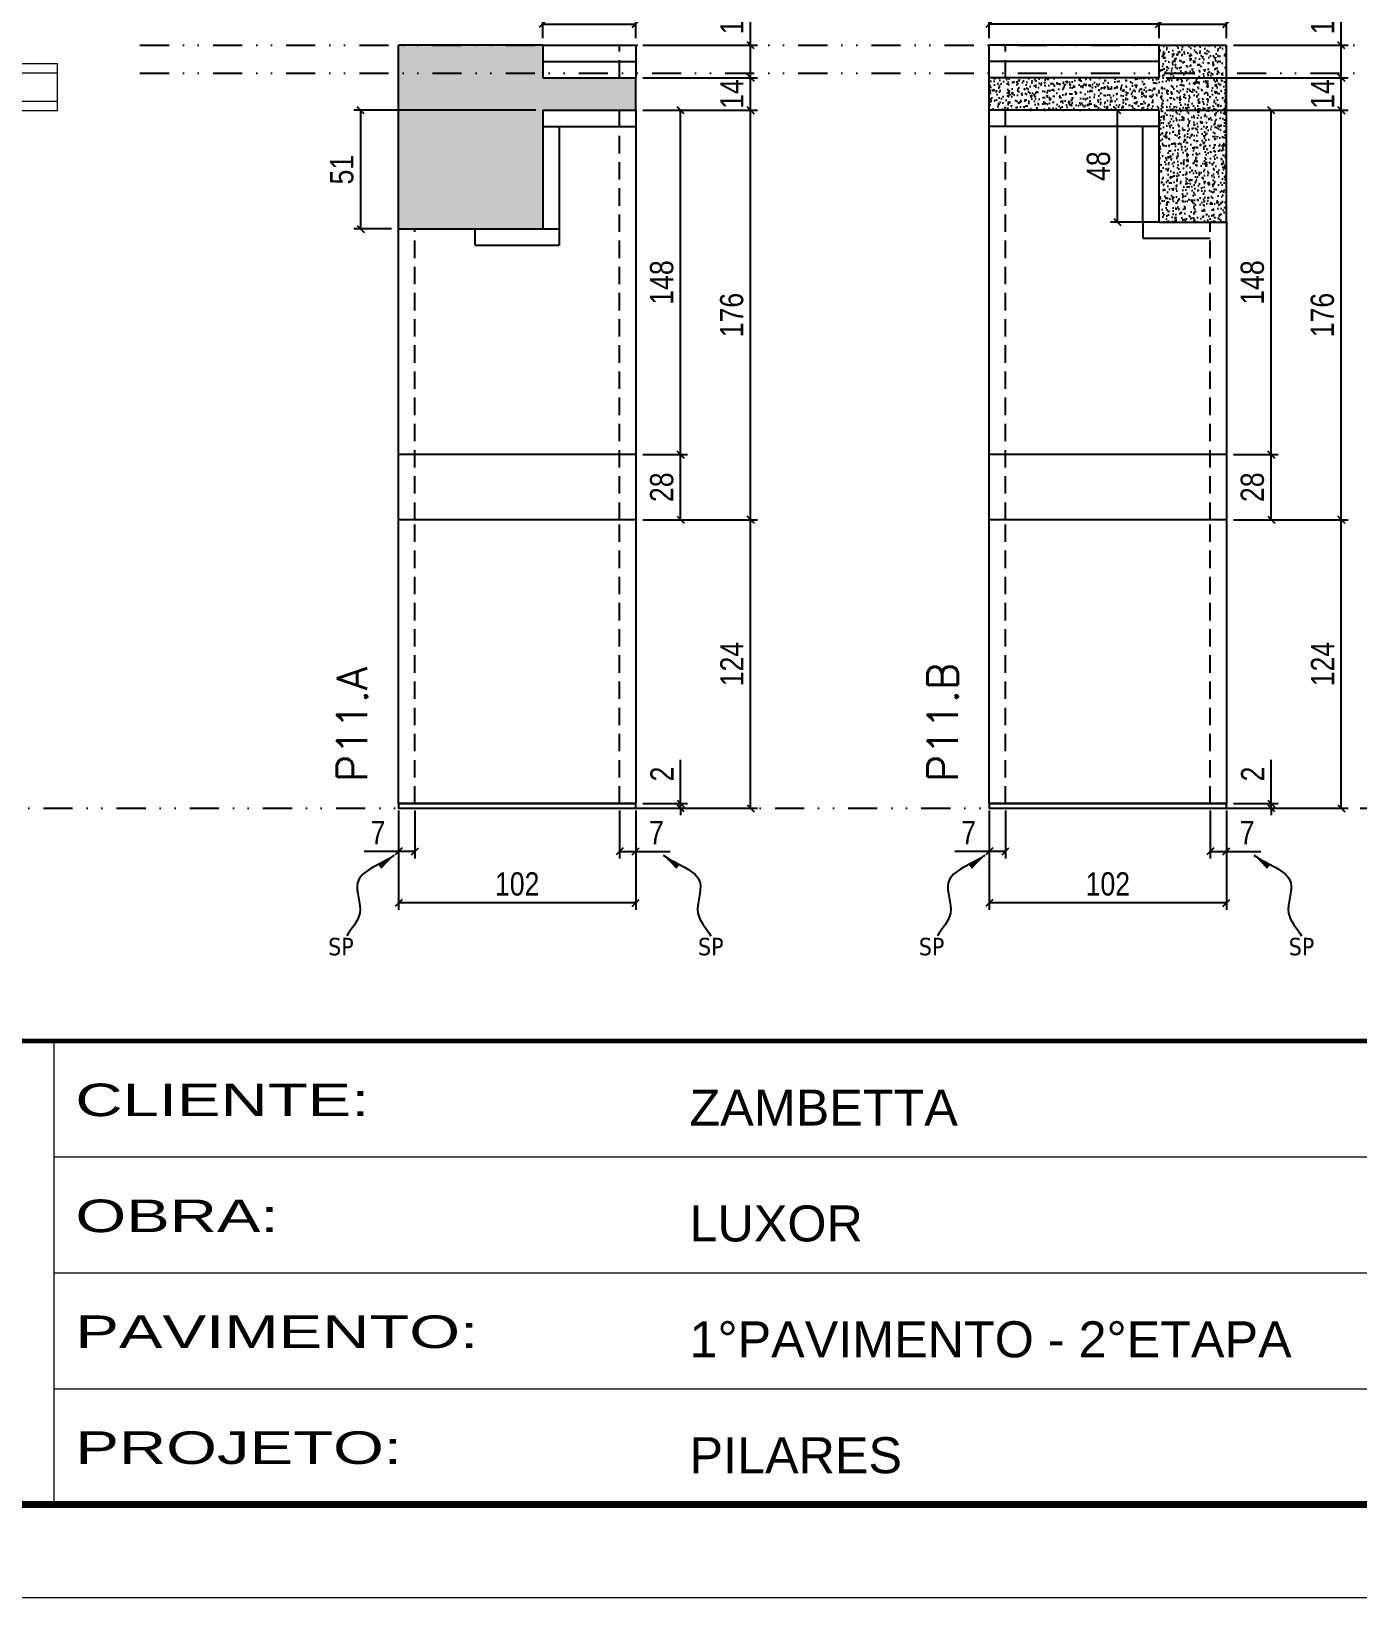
# Model space of a CAD drawing. Extents: x 14400 to 20667, y -21631 to 6985.
# Drawn here: x 19598 to 20168, y 4786 to 5459 of the extents above; entities that cross this region are included whole.
import ezdxf

# ---------------------------------------------------------------- set-up
doc = ezdxf.new("R2010")
doc.units = 0
for name, pattern in [('CONTINUO', [0]), ('DASHED', [0.75, 0.5, -0.25]), ('DIVIDE2', [0.625, 0.25, -0.125, 0, -0.125, 0, -0.125]), ('HIDDEN', [0.375, 0.25, -0.125])]:
    doc.linetypes.add(name, pattern=pattern)
for name, color, linetype in [('COTA', 241, 'Continuous'), ('Nível', 160, 'Continuous'), ('Painéis', 200, 'Continuous'), ('SARR_2.2x7', 40, 'Continuous'), ('texto', 7, 'Continuous')]:
    doc.layers.add(name, color=color, linetype=linetype)
for name, color, linetype, lineweight in [('Folhas', 255, 'Continuous', 9), ('Perfil Metálico', 224, 'Continuous', 18), ('SARRAFO DE PRESSAO', 251, 'DASHED', 9), ('Texto Seção', 7, 'Continuous', 15)]:
    doc.layers.add(name, color=color, linetype=linetype, lineweight=lineweight)
doc.styles.add('ARIAL', font='arial.ttf')
doc.styles.add('COTA TECNICA', font='techl___.ttf', dxfattribs={"height": 10})
doc.styles.add('COTA TECNICA-50', font='techl___.ttf', dxfattribs={"height": 10})
doc.styles.add('REGUA-120', font='ROMANS.shx', dxfattribs={"height": 15})
doc.styles.get("Standard").update_dxf_attribs({"font": 'arial.ttf'})
doc.styles.add('Tecnologia', font='')
doc.styles.get('Tecnologia').set_extended_font_data('Forgotten Futurist')
doc.dimstyles.new('COTA PAINEL-50', dxfattribs={"dimtxt": 10, "dimasz": 3, "dimexe": 3, "dimexo": 3, "dimgap": 3, "dimtad": 1, "dimdec": 1, "dimzin": 12, "dimdsep": 46, "dimtxsty": 'COTA TECNICA-50', "dimblk1": 'OBLIQUE', "dimblk2": 'OBLIQUE', "dimsah": 1, "dimcen": 0.9, "dimclrd": 4, "dimclre": 4, "dimclrt": 240, "dimadec": 1, "dimazin": 3, "dimtfac": 1, "dimtdec": 1, "dimtmove": 0, "dimatfit": 3, "dimfxl": 1, "dimtolj": 1, "dimtzin": 12, "dimarcsym": 0})
doc.dimstyles.new('PAINEL', dxfattribs={"dimtxt": 10, "dimasz": 3, "dimexe": 3, "dimexo": 3, "dimgap": 3, "dimtad": 1, "dimdec": 1, "dimzin": 12, "dimdsep": 46, "dimtxsty": 'COTA TECNICA', "dimblk1": 'OBLIQUE', "dimblk2": 'OBLIQUE', "dimsah": 1, "dimcen": 0.9, "dimclrd": 4, "dimclre": 4, "dimclrt": 240, "dimadec": 1, "dimazin": 3, "dimtfac": 1, "dimtdec": 1, "dimtmove": 0, "dimatfit": 3, "dimfxl": 1, "dimtolj": 1, "dimtzin": 12, "dimarcsym": 0})
doc.dimstyles.get("Standard").update_dxf_attribs({"dimtxt": 0.18, "dimasz": 0.18, "dimexe": 0.18, "dimexo": 0.0625, "dimgap": 0.09, "dimtad": 0, "dimtih": 1, "dimtoh": 1, "dimdec": 4, "dimzin": 0, "dimdsep": 46, "dimtxsty": 'Standard', "dimcen": 0.09, "dimadec": 0, "dimazin": 0, "dimtfac": 1, "dimtdec": 4, "dimtofl": 0, "dimtmove": 0, "dimatfit": 3, "dimfxl": 1, "dimtolj": 1, "dimtzin": 0, "dimarcsym": 0})

# ---------------------------------------------------------------- blocks, each defined once
blk = doc.blocks.new('9999999999')
at = {"color": 30, "linetype": 'CONTINUO'}
for p, q in [((98564.56, 34230.21), (98564.56, 34429.45)), ((98564.56, 34379.64), (99583.98, 34379.64)), ((98564.56, 34329.83), (99487.98, 34329.83)), ((98564.56, 34280.02), (99487.98, 34280.02))]:
    blk.add_line(p, q, dxfattribs=at)
at = {"color": 30, "linetype": 'CONTINUO', "const_width": 2}
blk.add_lwpolyline([(99583.98, 34230.21), (99583.98, 34414.45, 0.414214), (99568.98, 34429.45), (98228.98, 34429.45, 0.414214), (98213.98, 34414.45), (98213.98, 34245.21, 0.414214), (98228.98, 34230.21), (99583.98, 34230.21)], format="xyb", dxfattribs=at)
at = {"layer": 'Folhas'}
blk.add_lwpolyline([(98138.98, 34190.21), (99623.98, 34190.21), (99623.98, 35240.21), (98138.98, 35240.21)], close=True, dxfattribs=at)
at = {"layer": 'Folhas', "color": 30, "const_width": 3}
blk.add_lwpolyline([(98213.98, 34230.21), (99583.98, 34230.21), (99583.98, 35200.21), (98213.98, 35200.21)], close=True, dxfattribs=at)
at = {"color": 7, "linetype": 'Continuous', "ltscale": 5, "style": 'ARIAL'}
for s, height, p in [('ZAMBETTA', 15.483, (98837.68, 34393.13)), ('LUXOR', 15.483, (98837.68, 34343.32)), ('1°PAVIMENTO - 2°ETAPA', 15.4829, (98837.68, 34293.51)), ('PILARES', 15.483, (98837.68, 34243.7))]:
    blk.add_text(s, height=height, dxfattribs=at).set_placement(p)
at = {"layer": 'Folhas', "color": 7, "style": 'Tecnologia', "width": 1.5}
for s, p in [('CLIENTE:', (98573.65, 34397.17)), ('OBRA:', (98573.65, 34347.31)), ('PAVIMENTO:', (98573.65, 34297.5)), ('PROJETO:', (98573.65, 34247.69))]:
    blk.add_text(s, height=14, dxfattribs=at).set_placement(p)
blk = doc.blocks.new('_Oblique')
at = {"color": 0, "linetype": 'ByBlock', "lineweight": -2}
blk.add_line((-0.5, -0.5), (0.5, 0.5), dxfattribs=at)
blk = doc.blocks.new('*D675')
at = {"layer": 'COTA', "color": 4, "lineweight": -2, "transparency": 16777216}
for p, q in [((20009.52, 5124.44), (20009.52, 5081.76)), ((20111.52, 5124.44), (20111.52, 5081.76)), ((20111.52, 5084.76), (20009.52, 5084.76))]:
    blk.add_line(p, q, dxfattribs=at)
at = {"layer": 'Defpoints', "color": 0, "transparency": 16777216}
for p in [(20009.52, 5127.44), (20111.52, 5127.44), (20009.52, 5084.76)]:
    blk.add_point(p, dxfattribs=at)
at = {"layer": 'COTA', "color": 4, "lineweight": -2, "transparency": 16777216, "xscale": 3, "yscale": 3, "zscale": 3, "rotation": 180}
blk.add_blockref('_Oblique', (20009.52, 5084.76), dxfattribs=at)
at = {"layer": 'COTA', "color": 4, "lineweight": -2, "transparency": 16777216, "xscale": 3, "yscale": 3, "zscale": 3}
blk.add_blockref('_Oblique', (20111.52, 5084.76), dxfattribs=at)
at = {"layer": 'COTA', "color": 240, "transparency": 16777216, "insert": (20060.52, 5092.86), "char_height": 10, "attachment_point": 5, "style": 'COTA TECNICA'}
blk.add_mtext('\\A1;102', dxfattribs=at)
blk = doc.blocks.new('*D676')
at = {"layer": 'COTA', "color": 4, "lineweight": -2, "transparency": 16777216}
for p, q in [((20104.52, 5124.44), (20104.52, 5103.93)), ((20111.52, 5122.44), (20111.52, 5103.93)), ((20104.52, 5106.93), (20111.52, 5106.93)), ((20111.52, 5106.93), (20126.25, 5106.93))]:
    blk.add_line(p, q, dxfattribs=at)
at = {"layer": 'Defpoints', "color": 0, "transparency": 16777216}
for p in [(20104.52, 5127.44), (20111.52, 5125.44), (20111.52, 5106.93)]:
    blk.add_point(p, dxfattribs=at)
at = {"layer": 'COTA', "color": 4, "lineweight": -2, "transparency": 16777216, "xscale": 3, "yscale": 3, "zscale": 3, "rotation": 180}
blk.add_blockref('_Oblique', (20104.52, 5106.93), dxfattribs=at)
at = {"layer": 'COTA', "color": 4, "lineweight": -2, "transparency": 16777216, "xscale": 3, "yscale": 3, "zscale": 3}
blk.add_blockref('_Oblique', (20111.52, 5106.93), dxfattribs=at)
at = {"layer": 'COTA', "color": 240, "transparency": 16777216, "insert": (20120.39, 5115), "char_height": 10, "attachment_point": 5, "style": 'COTA TECNICA-50'}
blk.add_mtext('\\A1;7', dxfattribs=at)
blk = doc.blocks.new('*D677')
at = {"layer": 'COTA', "color": 4, "lineweight": -2, "transparency": 16777216}
for p, q in [((20016.52, 5124.44), (20016.52, 5103.93)), ((20009.52, 5122.44), (20009.52, 5103.93)), ((20009.52, 5106.93), (19994.79, 5106.93)), ((20016.52, 5106.93), (20009.52, 5106.93))]:
    blk.add_line(p, q, dxfattribs=at)
at = {"layer": 'Defpoints', "color": 0, "transparency": 16777216}
for p in [(20009.52, 5125.44), (20016.52, 5127.44), (20009.52, 5106.93)]:
    blk.add_point(p, dxfattribs=at)
at = {"layer": 'COTA', "color": 4, "lineweight": -2, "transparency": 16777216, "xscale": 3, "yscale": 3, "zscale": 3, "rotation": 180}
blk.add_blockref('_Oblique', (20009.52, 5106.93), dxfattribs=at)
at = {"layer": 'COTA', "color": 4, "lineweight": -2, "transparency": 16777216, "xscale": 3, "yscale": 3, "zscale": 3}
blk.add_blockref('_Oblique', (20016.52, 5106.93), dxfattribs=at)
at = {"layer": 'COTA', "color": 240, "transparency": 16777216, "insert": (20000.66, 5115), "char_height": 10, "attachment_point": 5, "style": 'COTA TECNICA-50'}
blk.add_mtext('\\A1;7', dxfattribs=at)
blk = doc.blocks.new('*D690')
at = {"layer": 'COTA', "color": 4, "linetype": 'ByBlock', "lineweight": -2, "transparency": 16777216}
for p, q in [((20114.52, 5249.44), (20163.89, 5249.44)), ((20160.89, 5125.44), (20160.89, 5249.44)), ((20114.52, 5125.44), (20163.89, 5125.44))]:
    blk.add_line(p, q, dxfattribs=at)
at = {"layer": 'Defpoints', "color": 0, "linetype": 'ByBlock', "transparency": 16777216}
for p in [(20111.52, 5249.44), (20160.89, 5249.44), (20111.52, 5125.44)]:
    blk.add_point(p, dxfattribs=at)
at = {"layer": 'COTA', "color": 4, "linetype": 'ByBlock', "lineweight": -2, "transparency": 16777216, "xscale": 3, "yscale": 3, "zscale": 3}
for p, rotation in [((20160.89, 5249.44), 90), ((20160.89, 5125.44), 270)]:
    blk.add_blockref('_Oblique', p, dxfattribs=dict(at, rotation=rotation))
at = {"layer": 'COTA', "color": 240, "linetype": 'ByBlock', "transparency": 16777216, "insert": (20152.82, 5187.44), "char_height": 10, "attachment_point": 5, "rotation": 90, "style": 'COTA TECNICA'}
blk.add_mtext('\\A1;124', dxfattribs=at)
blk = doc.blocks.new('*D678')
at = {"layer": 'COTA', "color": 4, "lineweight": -2, "transparency": 16777216}
for p, q in [((20130.78, 5127.44), (20130.78, 5146.24)), ((20114.52, 5127.44), (20133.78, 5127.44)), ((20114.52, 5125.44), (20133.78, 5125.44)), ((20130.78, 5125.44), (20130.78, 5127.44)), ((20130.78, 5125.44), (20130.78, 5122.44))]:
    blk.add_line(p, q, dxfattribs=at)
at = {"layer": 'Defpoints', "color": 0, "transparency": 16777216}
for p in [(20111.52, 5127.44), (20111.52, 5125.44), (20130.78, 5125.44)]:
    blk.add_point(p, dxfattribs=at)
at = {"layer": 'COTA', "color": 4, "lineweight": -2, "transparency": 16777216, "xscale": 3, "yscale": 3, "zscale": 3}
for p, rotation in [((20130.78, 5127.44), 270), ((20130.78, 5125.44), 90)]:
    blk.add_blockref('_Oblique', p, dxfattribs=dict(at, rotation=rotation))
at = {"layer": 'COTA', "color": 240, "transparency": 16777216, "insert": (20122.78, 5140.18), "char_height": 10, "attachment_point": 5, "rotation": 90, "style": 'COTA TECNICA-50'}
blk.add_mtext('\\A1;2', dxfattribs=at)
blk = doc.blocks.new('*D691')
at = {"layer": 'COTA', "color": 4, "linetype": 'ByBlock', "lineweight": -2, "transparency": 16777216}
for p, q in [((20114.52, 5249.44), (20163.89, 5249.44)), ((20160.89, 5125.44), (20160.89, 5249.44)), ((20114.52, 5125.44), (20163.89, 5125.44))]:
    blk.add_line(p, q, dxfattribs=at)
at = {"layer": 'Defpoints', "color": 0, "linetype": 'ByBlock', "transparency": 16777216}
for p in [(20111.52, 5249.44), (20160.89, 5249.44), (20111.52, 5125.44)]:
    blk.add_point(p, dxfattribs=at)
at = {"layer": 'COTA', "color": 4, "linetype": 'ByBlock', "lineweight": -2, "transparency": 16777216, "xscale": 3, "yscale": 3, "zscale": 3}
for p, rotation in [((20160.89, 5249.44), 90), ((20160.89, 5125.44), 270)]:
    blk.add_blockref('_Oblique', p, dxfattribs=dict(at, rotation=rotation))
at = {"layer": 'COTA', "color": 240, "linetype": 'ByBlock', "transparency": 16777216, "insert": (20152.82, 5187.44), "char_height": 10, "attachment_point": 5, "rotation": 90, "style": 'COTA TECNICA'}
blk.add_mtext('\\A1;124', dxfattribs=at)
blk = doc.blocks.new('*D679')
at = {"layer": 'COTA', "color": 4, "lineweight": -2, "transparency": 16777216}
for p, q in [((19755.58, 5124.44), (19755.58, 5081.76)), ((19857.58, 5124.44), (19857.58, 5081.76)), ((19857.58, 5084.76), (19755.58, 5084.76))]:
    blk.add_line(p, q, dxfattribs=at)
at = {"layer": 'Defpoints', "color": 0, "transparency": 16777216}
for p in [(19755.58, 5127.44), (19857.58, 5127.44), (19755.58, 5084.76)]:
    blk.add_point(p, dxfattribs=at)
at = {"layer": 'COTA', "color": 4, "lineweight": -2, "transparency": 16777216, "xscale": 3, "yscale": 3, "zscale": 3, "rotation": 180}
blk.add_blockref('_Oblique', (19755.58, 5084.76), dxfattribs=at)
at = {"layer": 'COTA', "color": 4, "lineweight": -2, "transparency": 16777216, "xscale": 3, "yscale": 3, "zscale": 3}
blk.add_blockref('_Oblique', (19857.58, 5084.76), dxfattribs=at)
at = {"layer": 'COTA', "color": 240, "transparency": 16777216, "insert": (19806.58, 5092.86), "char_height": 10, "attachment_point": 5, "style": 'COTA TECNICA'}
blk.add_mtext('\\A1;102', dxfattribs=at)
blk = doc.blocks.new('*D680')
at = {"layer": 'COTA', "color": 4, "lineweight": -2, "transparency": 16777216}
for p, q in [((19850.58, 5124.44), (19850.58, 5103.93)), ((19857.58, 5122.44), (19857.58, 5103.93)), ((19850.58, 5106.93), (19857.58, 5106.93)), ((19857.58, 5106.93), (19872.31, 5106.93))]:
    blk.add_line(p, q, dxfattribs=at)
at = {"layer": 'Defpoints', "color": 0, "transparency": 16777216}
for p in [(19850.58, 5127.44), (19857.58, 5125.44), (19857.58, 5106.93)]:
    blk.add_point(p, dxfattribs=at)
at = {"layer": 'COTA', "color": 4, "lineweight": -2, "transparency": 16777216, "xscale": 3, "yscale": 3, "zscale": 3, "rotation": 180}
blk.add_blockref('_Oblique', (19850.58, 5106.93), dxfattribs=at)
at = {"layer": 'COTA', "color": 4, "lineweight": -2, "transparency": 16777216, "xscale": 3, "yscale": 3, "zscale": 3}
blk.add_blockref('_Oblique', (19857.58, 5106.93), dxfattribs=at)
at = {"layer": 'COTA', "color": 240, "transparency": 16777216, "insert": (19866.44, 5115), "char_height": 10, "attachment_point": 5, "style": 'COTA TECNICA-50'}
blk.add_mtext('\\A1;7', dxfattribs=at)
blk = doc.blocks.new('*D681')
at = {"layer": 'COTA', "color": 4, "lineweight": -2, "transparency": 16777216}
for p, q in [((19762.58, 5124.44), (19762.58, 5103.93)), ((19755.58, 5122.44), (19755.58, 5103.93)), ((19755.58, 5106.93), (19740.85, 5106.93)), ((19762.58, 5106.93), (19755.58, 5106.93))]:
    blk.add_line(p, q, dxfattribs=at)
at = {"layer": 'Defpoints', "color": 0, "transparency": 16777216}
for p in [(19755.58, 5125.44), (19762.58, 5127.44), (19755.58, 5106.93)]:
    blk.add_point(p, dxfattribs=at)
at = {"layer": 'COTA', "color": 4, "lineweight": -2, "transparency": 16777216, "xscale": 3, "yscale": 3, "zscale": 3, "rotation": 180}
blk.add_blockref('_Oblique', (19755.58, 5106.93), dxfattribs=at)
at = {"layer": 'COTA', "color": 4, "lineweight": -2, "transparency": 16777216, "xscale": 3, "yscale": 3, "zscale": 3}
blk.add_blockref('_Oblique', (19762.58, 5106.93), dxfattribs=at)
at = {"layer": 'COTA', "color": 240, "transparency": 16777216, "insert": (19746.71, 5115), "char_height": 10, "attachment_point": 5, "style": 'COTA TECNICA-50'}
blk.add_mtext('\\A1;7', dxfattribs=at)
blk = doc.blocks.new('*D692')
at = {"layer": 'COTA', "color": 4, "linetype": 'ByBlock', "lineweight": -2, "transparency": 16777216}
for p, q in [((19860.58, 5249.44), (19909.94, 5249.44)), ((19906.94, 5125.44), (19906.94, 5249.44)), ((19860.58, 5125.44), (19909.94, 5125.44))]:
    blk.add_line(p, q, dxfattribs=at)
at = {"layer": 'Defpoints', "color": 0, "linetype": 'ByBlock', "transparency": 16777216}
for p in [(19857.58, 5249.44), (19906.94, 5249.44), (19857.58, 5125.44)]:
    blk.add_point(p, dxfattribs=at)
at = {"layer": 'COTA', "color": 4, "linetype": 'ByBlock', "lineweight": -2, "transparency": 16777216, "xscale": 3, "yscale": 3, "zscale": 3}
for p, rotation in [((19906.94, 5249.44), 90), ((19906.94, 5125.44), 270)]:
    blk.add_blockref('_Oblique', p, dxfattribs=dict(at, rotation=rotation))
at = {"layer": 'COTA', "color": 240, "linetype": 'ByBlock', "transparency": 16777216, "insert": (19898.87, 5187.44), "char_height": 10, "attachment_point": 5, "rotation": 90, "style": 'COTA TECNICA'}
blk.add_mtext('\\A1;124', dxfattribs=at)
blk = doc.blocks.new('*D682')
at = {"layer": 'COTA', "color": 4, "lineweight": -2, "transparency": 16777216}
for p, q in [((19876.84, 5127.44), (19876.84, 5146.24)), ((19860.58, 5127.44), (19879.84, 5127.44)), ((19860.58, 5125.44), (19879.84, 5125.44)), ((19876.84, 5125.44), (19876.84, 5127.44)), ((19876.84, 5125.44), (19876.84, 5122.44))]:
    blk.add_line(p, q, dxfattribs=at)
at = {"layer": 'Defpoints', "color": 0, "transparency": 16777216}
for p in [(19857.58, 5127.44), (19857.58, 5125.44), (19876.84, 5125.44)]:
    blk.add_point(p, dxfattribs=at)
at = {"layer": 'COTA', "color": 4, "lineweight": -2, "transparency": 16777216, "xscale": 3, "yscale": 3, "zscale": 3}
for p, rotation in [((19876.84, 5127.44), 270), ((19876.84, 5125.44), 90)]:
    blk.add_blockref('_Oblique', p, dxfattribs=dict(at, rotation=rotation))
at = {"layer": 'COTA', "color": 240, "transparency": 16777216, "insert": (19868.84, 5140.18), "char_height": 10, "attachment_point": 5, "rotation": 90, "style": 'COTA TECNICA-50'}
blk.add_mtext('\\A1;2', dxfattribs=at)
blk = doc.blocks.new('*D693')
at = {"layer": 'COTA', "color": 4, "linetype": 'ByBlock', "lineweight": -2, "transparency": 16777216}
for p, q in [((19860.58, 5249.44), (19909.94, 5249.44)), ((19906.94, 5125.44), (19906.94, 5249.44)), ((19860.58, 5125.44), (19909.94, 5125.44))]:
    blk.add_line(p, q, dxfattribs=at)
at = {"layer": 'Defpoints', "color": 0, "linetype": 'ByBlock', "transparency": 16777216}
for p in [(19857.58, 5249.44), (19906.94, 5249.44), (19857.58, 5125.44)]:
    blk.add_point(p, dxfattribs=at)
at = {"layer": 'COTA', "color": 4, "linetype": 'ByBlock', "lineweight": -2, "transparency": 16777216, "xscale": 3, "yscale": 3, "zscale": 3}
for p, rotation in [((19906.94, 5249.44), 90), ((19906.94, 5125.44), 270)]:
    blk.add_blockref('_Oblique', p, dxfattribs=dict(at, rotation=rotation))
at = {"layer": 'COTA', "color": 240, "linetype": 'ByBlock', "transparency": 16777216, "insert": (19898.87, 5187.44), "char_height": 10, "attachment_point": 5, "rotation": 90, "style": 'COTA TECNICA'}
blk.add_mtext('\\A1;124', dxfattribs=at)
blk = doc.blocks.new('*D694')
at = {"layer": 'COTA', "color": 4, "lineweight": -2, "transparency": 16777216}
for p, q in [((20082.52, 5456.44), (20082.52, 5465.51)), ((20082.52, 5462.51), (20111.52, 5462.51)), ((20111.52, 5456.44), (20111.52, 5465.51))]:
    blk.add_line(p, q, dxfattribs=at)
at = {"layer": 'Defpoints', "color": 0, "transparency": 16777216}
for p in [(20111.52, 5462.51), (20082.52, 5453.44), (20111.52, 5453.44)]:
    blk.add_point(p, dxfattribs=at)
at = {"layer": 'COTA', "color": 4, "lineweight": -2, "transparency": 16777216, "xscale": 3, "yscale": 3, "zscale": 3, "rotation": 180}
blk.add_blockref('_Oblique', (20082.52, 5462.51), dxfattribs=at)
at = {"layer": 'COTA', "color": 4, "lineweight": -2, "transparency": 16777216, "xscale": 3, "yscale": 3, "zscale": 3}
blk.add_blockref('_Oblique', (20111.52, 5462.51), dxfattribs=at)
at = {"layer": 'COTA', "color": 240, "transparency": 16777216, "insert": (20097.02, 5470.6), "char_height": 10, "attachment_point": 5, "style": 'COTA TECNICA'}
blk.add_mtext('\\A1;29', dxfattribs=at)
blk = doc.blocks.new('*D695')
at = {"layer": 'COTA', "color": 4, "lineweight": -2, "transparency": 16777216}
for p, q in [((20009.52, 5456.44), (20009.52, 5465.51)), ((20082.52, 5462.51), (20009.52, 5462.51)), ((20082.52, 5456.44), (20082.52, 5465.51))]:
    blk.add_line(p, q, dxfattribs=at)
at = {"layer": 'Defpoints', "color": 0, "transparency": 16777216}
for p in [(20009.52, 5462.51), (20009.52, 5453.44), (20082.52, 5453.44)]:
    blk.add_point(p, dxfattribs=at)
at = {"layer": 'COTA', "color": 4, "lineweight": -2, "transparency": 16777216, "xscale": 3, "yscale": 3, "zscale": 3, "rotation": 180}
blk.add_blockref('_Oblique', (20009.52, 5462.51), dxfattribs=at)
at = {"layer": 'COTA', "color": 4, "lineweight": -2, "transparency": 16777216, "xscale": 3, "yscale": 3, "zscale": 3}
blk.add_blockref('_Oblique', (20082.52, 5462.51), dxfattribs=at)
at = {"layer": 'COTA', "color": 240, "transparency": 16777216, "insert": (20046.02, 5470.73), "char_height": 10, "attachment_point": 5, "style": 'COTA TECNICA'}
blk.add_mtext('\\A1;73', dxfattribs=at)
blk = doc.blocks.new('*D696')
at = {"layer": 'COTA', "color": 4, "lineweight": -2, "transparency": 16777216}
for p, q in [((19817.58, 5456.44), (19817.58, 5465.51)), ((19817.58, 5462.51), (19857.58, 5462.51)), ((19857.58, 5456.44), (19857.58, 5465.51))]:
    blk.add_line(p, q, dxfattribs=at)
at = {"layer": 'Defpoints', "color": 0, "transparency": 16777216}
for p in [(19857.58, 5462.51), (19817.58, 5453.44), (19857.58, 5453.44)]:
    blk.add_point(p, dxfattribs=at)
at = {"layer": 'COTA', "color": 4, "lineweight": -2, "transparency": 16777216, "xscale": 3, "yscale": 3, "zscale": 3, "rotation": 180}
blk.add_blockref('_Oblique', (19817.58, 5462.51), dxfattribs=at)
at = {"layer": 'COTA', "color": 4, "lineweight": -2, "transparency": 16777216, "xscale": 3, "yscale": 3, "zscale": 3}
blk.add_blockref('_Oblique', (19857.58, 5462.51), dxfattribs=at)
at = {"layer": 'COTA', "color": 240, "transparency": 16777216, "insert": (19837.58, 5470.61), "char_height": 10, "attachment_point": 5, "style": 'COTA TECNICA'}
blk.add_mtext('\\A1;40', dxfattribs=at)
blk = doc.blocks.new('*D697')
at = {"layer": 'COTA', "color": 4, "lineweight": -2, "transparency": 16777216}
for p, q in [((19860.58, 5277.44), (19879.84, 5277.44)), ((19876.84, 5249.44), (19876.84, 5277.44)), ((19860.58, 5249.44), (19879.84, 5249.44))]:
    blk.add_line(p, q, dxfattribs=at)
at = {"layer": 'Defpoints', "color": 0, "transparency": 16777216}
for p in [(19857.58, 5277.44), (19876.84, 5277.44), (19857.58, 5249.44)]:
    blk.add_point(p, dxfattribs=at)
at = {"layer": 'COTA', "color": 4, "lineweight": -2, "transparency": 16777216, "xscale": 3, "yscale": 3, "zscale": 3}
for p, rotation in [((19876.84, 5277.44), 90), ((19876.84, 5249.44), 270)]:
    blk.add_blockref('_Oblique', p, dxfattribs=dict(at, rotation=rotation))
at = {"layer": 'COTA', "color": 240, "transparency": 16777216, "insert": (19868.74, 5263.44), "char_height": 10, "attachment_point": 5, "rotation": 90, "style": 'COTA TECNICA'}
blk.add_mtext('\\A1;28', dxfattribs=at)
blk = doc.blocks.new('*D699')
at = {"layer": 'COTA', "color": 4, "lineweight": -2, "transparency": 16777216}
for p, q in [((20079.52, 5425.44), (20061.6, 5425.44)), ((20064.6, 5377.44), (20064.6, 5425.44)), ((20079.52, 5377.44), (20061.6, 5377.44))]:
    blk.add_line(p, q, dxfattribs=at)
at = {"layer": 'Defpoints', "color": 0, "transparency": 16777216}
for p in [(20064.6, 5425.44), (20082.52, 5425.44), (20082.52, 5377.44)]:
    blk.add_point(p, dxfattribs=at)
at = {"layer": 'COTA', "color": 4, "lineweight": -2, "transparency": 16777216, "xscale": 3, "yscale": 3, "zscale": 3}
for p, rotation in [((20064.6, 5425.44), 90), ((20064.6, 5377.44), 270)]:
    blk.add_blockref('_Oblique', p, dxfattribs=dict(at, rotation=rotation))
at = {"layer": 'COTA', "color": 240, "transparency": 16777216, "insert": (20056.51, 5401.44), "char_height": 10, "attachment_point": 5, "rotation": 90, "style": 'COTA TECNICA'}
blk.add_mtext('\\A1;48', dxfattribs=at)
blk = doc.blocks.new('*D700')
at = {"layer": 'COTA', "color": 4, "lineweight": -2, "transparency": 16777216}
for p, q in [((20085.52, 5425.44), (20163.89, 5425.44)), ((20160.89, 5249.44), (20160.89, 5425.44)), ((20114.52, 5249.44), (20163.89, 5249.44))]:
    blk.add_line(p, q, dxfattribs=at)
at = {"layer": 'Defpoints', "color": 0, "transparency": 16777216}
for p in [(20082.52, 5425.44), (20160.89, 5425.44), (20111.52, 5249.44)]:
    blk.add_point(p, dxfattribs=at)
at = {"layer": 'COTA', "color": 4, "lineweight": -2, "transparency": 16777216, "xscale": 3, "yscale": 3, "zscale": 3}
for p, rotation in [((20160.89, 5425.44), 90), ((20160.89, 5249.44), 270)]:
    blk.add_blockref('_Oblique', p, dxfattribs=dict(at, rotation=rotation))
at = {"layer": 'COTA', "color": 240, "transparency": 16777216, "insert": (20152.79, 5337.44), "char_height": 10, "attachment_point": 5, "rotation": 90, "style": 'COTA TECNICA'}
blk.add_mtext('\\A1;176', dxfattribs=at)
blk = doc.blocks.new('*D701')
at = {"layer": 'COTA', "color": 4, "lineweight": -2, "transparency": 16777216}
for p, q in [((20085.52, 5439.44), (20163.89, 5439.44)), ((20160.89, 5425.44), (20160.89, 5439.44)), ((20085.52, 5425.44), (20163.89, 5425.44))]:
    blk.add_line(p, q, dxfattribs=at)
at = {"layer": 'Defpoints', "color": 0, "transparency": 16777216}
for p in [(20082.52, 5439.44), (20160.89, 5439.44), (20082.52, 5425.44)]:
    blk.add_point(p, dxfattribs=at)
at = {"layer": 'COTA', "color": 4, "lineweight": -2, "transparency": 16777216, "xscale": 3, "yscale": 3, "zscale": 3}
for p, rotation in [((20160.89, 5439.44), 90), ((20160.89, 5425.44), 270)]:
    blk.add_blockref('_Oblique', p, dxfattribs=dict(at, rotation=rotation))
at = {"layer": 'COTA', "color": 240, "transparency": 16777216, "insert": (20152.82, 5432.44), "char_height": 10, "attachment_point": 5, "rotation": 90, "style": 'COTA TECNICA'}
blk.add_mtext('\\A1;14', dxfattribs=at)
blk = doc.blocks.new('*D702')
at = {"layer": 'COTA', "color": 4, "lineweight": -2, "transparency": 16777216}
for p, q in [((20160.89, 5453.44), (20160.89, 5472.55)), ((20114.52, 5453.44), (20163.89, 5453.44)), ((20160.89, 5439.44), (20160.89, 5453.44)), ((20085.52, 5439.44), (20163.89, 5439.44))]:
    blk.add_line(p, q, dxfattribs=at)
at = {"layer": 'Defpoints', "color": 0, "transparency": 16777216}
for p in [(20111.52, 5453.44), (20160.89, 5453.44), (20082.52, 5439.44)]:
    blk.add_point(p, dxfattribs=at)
at = {"layer": 'COTA', "color": 4, "lineweight": -2, "transparency": 16777216, "xscale": 3, "yscale": 3, "zscale": 3}
for p, rotation in [((20160.89, 5453.44), 90), ((20160.89, 5439.44), 270)]:
    blk.add_blockref('_Oblique', p, dxfattribs=dict(at, rotation=rotation))
at = {"layer": 'COTA', "color": 240, "transparency": 16777216, "insert": (20152.82, 5464.49), "char_height": 10, "attachment_point": 5, "rotation": 90, "style": 'COTA TECNICA'}
blk.add_mtext('\\A1;14', dxfattribs=at)
blk = doc.blocks.new('*D703')
at = {"layer": 'COTA', "color": 4, "lineweight": -2, "transparency": 16777216}
for p, q in [((20114.52, 5277.44), (20133.78, 5277.44)), ((20130.78, 5249.44), (20130.78, 5277.44)), ((20114.52, 5249.44), (20133.78, 5249.44))]:
    blk.add_line(p, q, dxfattribs=at)
at = {"layer": 'Defpoints', "color": 0, "transparency": 16777216}
for p in [(20111.52, 5277.44), (20130.78, 5277.44), (20111.52, 5249.44)]:
    blk.add_point(p, dxfattribs=at)
at = {"layer": 'COTA', "color": 4, "lineweight": -2, "transparency": 16777216, "xscale": 3, "yscale": 3, "zscale": 3}
for p, rotation in [((20130.78, 5277.44), 90), ((20130.78, 5249.44), 270)]:
    blk.add_blockref('_Oblique', p, dxfattribs=dict(at, rotation=rotation))
at = {"layer": 'COTA', "color": 240, "transparency": 16777216, "insert": (20122.68, 5263.44), "char_height": 10, "attachment_point": 5, "rotation": 90, "style": 'COTA TECNICA'}
blk.add_mtext('\\A1;28', dxfattribs=at)
blk = doc.blocks.new('*D704')
at = {"layer": 'COTA', "color": 4, "lineweight": -2, "transparency": 16777216}
for p, q in [((20085.52, 5425.44), (20133.78, 5425.44)), ((20130.78, 5277.44), (20130.78, 5425.44)), ((20114.52, 5277.44), (20133.78, 5277.44))]:
    blk.add_line(p, q, dxfattribs=at)
at = {"layer": 'Defpoints', "color": 0, "transparency": 16777216}
for p in [(20082.52, 5425.44), (20130.78, 5425.44), (20111.52, 5277.44)]:
    blk.add_point(p, dxfattribs=at)
at = {"layer": 'COTA', "color": 4, "lineweight": -2, "transparency": 16777216, "xscale": 3, "yscale": 3, "zscale": 3}
for p, rotation in [((20130.78, 5425.44), 90), ((20130.78, 5277.44), 270)]:
    blk.add_blockref('_Oblique', p, dxfattribs=dict(at, rotation=rotation))
at = {"layer": 'COTA', "color": 240, "transparency": 16777216, "insert": (20122.68, 5351.44), "char_height": 10, "attachment_point": 5, "rotation": 90, "style": 'COTA TECNICA'}
blk.add_mtext('\\A1;148', dxfattribs=at)
blk = doc.blocks.new('*D705')
at = {"layer": 'COTA', "color": 4, "lineweight": -2, "transparency": 16777216}
for p, q in [((19860.58, 5425.44), (19909.94, 5425.44)), ((19906.94, 5249.44), (19906.94, 5425.44)), ((19860.58, 5249.44), (19909.94, 5249.44))]:
    blk.add_line(p, q, dxfattribs=at)
at = {"layer": 'Defpoints', "color": 0, "transparency": 16777216}
for p in [(19857.58, 5425.44), (19906.94, 5425.44), (19857.58, 5249.44)]:
    blk.add_point(p, dxfattribs=at)
at = {"layer": 'COTA', "color": 4, "lineweight": -2, "transparency": 16777216, "xscale": 3, "yscale": 3, "zscale": 3}
for p, rotation in [((19906.94, 5425.44), 90), ((19906.94, 5249.44), 270)]:
    blk.add_blockref('_Oblique', p, dxfattribs=dict(at, rotation=rotation))
at = {"layer": 'COTA', "color": 240, "transparency": 16777216, "insert": (19898.84, 5337.44), "char_height": 10, "attachment_point": 5, "rotation": 90, "style": 'COTA TECNICA'}
blk.add_mtext('\\A1;176', dxfattribs=at)
blk = doc.blocks.new('*D706')
at = {"layer": 'COTA', "color": 4, "lineweight": -2, "transparency": 16777216}
for p, q in [((19860.58, 5425.44), (19879.84, 5425.44)), ((19876.84, 5277.44), (19876.84, 5425.44)), ((19860.58, 5277.44), (19879.84, 5277.44))]:
    blk.add_line(p, q, dxfattribs=at)
at = {"layer": 'Defpoints', "color": 0, "transparency": 16777216}
for p in [(19857.58, 5425.44), (19876.84, 5425.44), (19857.58, 5277.44)]:
    blk.add_point(p, dxfattribs=at)
at = {"layer": 'COTA', "color": 4, "lineweight": -2, "transparency": 16777216, "xscale": 3, "yscale": 3, "zscale": 3}
for p, rotation in [((19876.84, 5425.44), 90), ((19876.84, 5277.44), 270)]:
    blk.add_blockref('_Oblique', p, dxfattribs=dict(at, rotation=rotation))
at = {"layer": 'COTA', "color": 240, "transparency": 16777216, "insert": (19868.74, 5351.44), "char_height": 10, "attachment_point": 5, "rotation": 90, "style": 'COTA TECNICA'}
blk.add_mtext('\\A1;148', dxfattribs=at)
blk = doc.blocks.new('*D707')
at = {"layer": 'COTA', "color": 4, "lineweight": -2, "transparency": 16777216}
for p, q in [((19860.58, 5439.44), (19909.94, 5439.44)), ((19906.94, 5425.44), (19906.94, 5439.44)), ((19860.58, 5425.44), (19909.94, 5425.44))]:
    blk.add_line(p, q, dxfattribs=at)
at = {"layer": 'Defpoints', "color": 0, "transparency": 16777216}
for p in [(19857.58, 5439.44), (19906.94, 5439.44), (19857.58, 5425.44)]:
    blk.add_point(p, dxfattribs=at)
at = {"layer": 'COTA', "color": 4, "lineweight": -2, "transparency": 16777216, "xscale": 3, "yscale": 3, "zscale": 3}
for p, rotation in [((19906.94, 5439.44), 90), ((19906.94, 5425.44), 270)]:
    blk.add_blockref('_Oblique', p, dxfattribs=dict(at, rotation=rotation))
at = {"layer": 'COTA', "color": 240, "transparency": 16777216, "insert": (19898.87, 5432.44), "char_height": 10, "attachment_point": 5, "rotation": 90, "style": 'COTA TECNICA'}
blk.add_mtext('\\A1;14', dxfattribs=at)
blk = doc.blocks.new('*D708')
at = {"layer": 'COTA', "color": 4, "lineweight": -2, "transparency": 16777216}
for p, q in [((19906.94, 5453.44), (19906.94, 5472.55)), ((19860.58, 5453.44), (19909.94, 5453.44)), ((19906.94, 5439.44), (19906.94, 5453.44)), ((19860.58, 5439.44), (19909.94, 5439.44))]:
    blk.add_line(p, q, dxfattribs=at)
at = {"layer": 'Defpoints', "color": 0, "transparency": 16777216}
for p in [(19857.58, 5453.44), (19906.94, 5453.44), (19857.58, 5439.44)]:
    blk.add_point(p, dxfattribs=at)
at = {"layer": 'COTA', "color": 4, "lineweight": -2, "transparency": 16777216, "xscale": 3, "yscale": 3, "zscale": 3}
for p, rotation in [((19906.94, 5453.44), 90), ((19906.94, 5439.44), 270)]:
    blk.add_blockref('_Oblique', p, dxfattribs=dict(at, rotation=rotation))
at = {"layer": 'COTA', "color": 240, "transparency": 16777216, "insert": (19898.87, 5464.49), "char_height": 10, "attachment_point": 5, "rotation": 90, "style": 'COTA TECNICA'}
blk.add_mtext('\\A1;14', dxfattribs=at)
blk = doc.blocks.new('*D716')
at = {"layer": 'COTA', "color": 4, "lineweight": -2, "transparency": 16777216}
for p, q in [((19814.58, 5425.44), (19736.35, 5425.44)), ((19739.35, 5374.44), (19739.35, 5425.44)), ((19752.58, 5374.44), (19736.35, 5374.44))]:
    blk.add_line(p, q, dxfattribs=at)
at = {"layer": 'Defpoints', "color": 0, "transparency": 16777216}
for p in [(19739.35, 5425.44), (19817.58, 5425.44), (19755.58, 5374.44)]:
    blk.add_point(p, dxfattribs=at)
at = {"layer": 'COTA', "color": 4, "lineweight": -2, "transparency": 16777216, "xscale": 3, "yscale": 3, "zscale": 3}
for p, rotation in [((19739.35, 5425.44), 90), ((19739.35, 5374.44), 270)]:
    blk.add_blockref('_Oblique', p, dxfattribs=dict(at, rotation=rotation))
at = {"layer": 'COTA', "color": 240, "transparency": 16777216, "insert": (19731.24, 5399.94), "char_height": 10, "attachment_point": 5, "rotation": 90, "style": 'COTA TECNICA'}
blk.add_mtext('\\A1;51', dxfattribs=at)

msp = doc.modelspace()

# ---------------------------------------------------------------- hatches: boundary and pattern name
at = {"layer": 'COTA'}
h = msp.add_hatch(dxfattribs=at)
h.set_pattern_fill('AR-CONC', color=256, scale=0.03)
h.paths.add_polyline_path([(19817.58, 5425.44), (19857.58, 5425.44), (19857.58, 5439.44), (19817.58, 5439.44), (19817.58, 5441.44), (19755.58, 5441.44), (19755.58, 5374.44), (19817.58, 5374.44)])
h.paths.add_polyline_path([(19817.58, 5453.44), (19755.58, 5453.44), (19755.58, 5441.44), (19817.58, 5441.44)])
h = msp.add_hatch(dxfattribs=at)
h.set_pattern_fill('AR-CONC', color=256, scale=0.03)
h.paths.add_polyline_path([(20111.52, 5441.44), (20082.52, 5441.44), (20082.52, 5439.44), (20009.52, 5439.44), (20009.52, 5425.44), (20082.52, 5425.44), (20082.52, 5377.44), (20111.52, 5377.44)])
h.paths.add_polyline_path([(20111.52, 5453.44), (20082.52, 5453.44), (20082.52, 5441.44), (20111.52, 5441.44)])

# ---------------------------------------------------------------- linework, layer by layer
for p, q in [((19817.58, 5453.44), (19755.58, 5453.44)), ((19755.58, 5374.44), (19755.58, 5453.44)), ((20082.52, 5453.44), (20111.52, 5453.44)), ((20111.52, 5377.44), (20111.52, 5453.44)), ((19857.58, 5425.44), (19857.58, 5439.44)), ((20009.52, 5425.44), (20009.52, 5439.44)), ((19788.58, 5367.44), (19788.58, 5374.44)), ((19817.58, 5374.44), (19824.58, 5374.44)), ((19824.58, 5374.44), (19824.58, 5367.44)), ((20082.52, 5377.44), (20075.52, 5377.44)), ((20075.52, 5377.44), (20075.52, 5370.44))]:
    msp.add_line(p, q, dxfattribs=at)
at = {"layer": 'Nível', "color": 4, "linetype": 'DIVIDE2', "ltscale": 50}
for p, q in [((19644.39, 5453.44), (20626.97, 5453.44)), ((19644.39, 5441.44), (20626.97, 5441.44)), ((19256.97, 5125.44), (20626.97, 5125.44))]:
    msp.add_line(p, q, dxfattribs=at)
at = {"layer": 'Painéis'}
for p, q in [((19817.58, 5453.44), (19857.58, 5453.44)), ((19817.58, 5453.44), (19817.58, 5439.44)), ((19857.58, 5453.44), (19857.58, 5439.44)), ((20082.52, 5453.44), (20009.52, 5453.44)), ((20009.52, 5439.44), (20009.52, 5453.44)), ((20082.52, 5439.44), (20082.52, 5453.44)), ((19817.58, 5439.44), (19857.58, 5439.44)), ((20082.52, 5439.44), (20009.52, 5439.44)), ((19817.58, 5425.44), (19817.58, 5374.44)), ((19817.58, 5425.44), (19857.58, 5425.44)), ((19857.58, 5425.44), (19857.58, 5127.44)), ((20009.52, 5127.44), (20009.52, 5425.44)), ((20082.52, 5425.44), (20009.52, 5425.44)), ((20082.52, 5377.44), (20082.52, 5425.44)), ((19755.58, 5127.44), (19755.58, 5374.44)), ((19755.58, 5374.44), (19817.58, 5374.44)), ((20082.52, 5377.44), (20111.52, 5377.44)), ((20111.52, 5377.44), (20111.52, 5127.44)), ((19857.58, 5277.44), (19755.58, 5277.44)), ((20111.52, 5277.44), (20009.52, 5277.44)), ((19857.58, 5249.44), (19755.58, 5249.44)), ((20111.52, 5249.44), (20009.52, 5249.44)), ((19755.58, 5127.44), (19857.58, 5127.44)), ((20009.52, 5127.44), (20111.52, 5127.44))]:
    msp.add_line(p, q, dxfattribs=at)
for points in [[(19857.58, 5127.44), (19755.58, 5127.44), (19755.58, 5125.44), (19857.58, 5125.44)], [(20111.52, 5127.44), (20009.52, 5127.44), (20009.52, 5125.44), (20111.52, 5125.44)]]:
    msp.add_lwpolyline(points, close=True, dxfattribs=at)
at = {"layer": 'Perfil Metálico'}
for points in [[(19608.89, 5425.39), (19608.89, 5445.39), (19332.89, 5445.39), (19332.89, 5425.39)], [(19332.89, 5441.39), (19332.89, 5429.39), (19608.89, 5429.39), (19608.89, 5441.39)]]:
    msp.add_lwpolyline(points, close=True, dxfattribs=at)
at = {"layer": 'SARR_2.2x7', "linetype": 'HIDDEN', "ltscale": 30}
for p, q in [((19850.58, 5439.44), (19850.58, 5453.44)), ((20016.52, 5439.44), (20016.52, 5453.44)), ((19850.58, 5249.44), (19850.58, 5425.44)), ((20016.52, 5249.44), (20016.52, 5425.44)), ((19762.58, 5249.44), (19762.58, 5374.44)), ((20104.52, 5249.44), (20104.52, 5377.44)), ((19762.58, 5127.44), (19762.58, 5249.44)), ((19850.58, 5127.44), (19850.58, 5249.44)), ((20016.52, 5127.44), (20016.52, 5249.44)), ((20104.52, 5127.44), (20104.52, 5249.44))]:
    msp.add_line(p, q, dxfattribs=at)
at = {"layer": 'SARR_2.2x7'}
for p, q in [((19817.58, 5446.44), (19857.58, 5446.44)), ((20082.52, 5446.44), (20009.52, 5446.44)), ((19817.58, 5418.44), (19857.58, 5418.44)), ((19824.58, 5418.44), (19824.58, 5374.44)), ((20082.52, 5418.44), (20009.52, 5418.44)), ((20075.52, 5377.44), (20075.52, 5418.44)), ((19788.58, 5367.44), (19824.58, 5367.44)), ((20075.52, 5370.44), (20104.52, 5370.44))]:
    msp.add_line(p, q, dxfattribs=at)

# ---------------------------------------------------------------- block references
at = {"layer": 'SARRAFO DE PRESSAO', "color": 6, "linetype": 'ByBlock'}
msp.add_blockref('9999999999', (-78957.01, -29404.05), dxfattribs=at)

# ---------------------------------------------------------------- texts
at = {"layer": 'texto', "color": 0, "char_height": 7.5, "attachment_point": 5}
for insert in [(19730.8, 5065.94), (19889.82, 5065.94), (19984.74, 5065.94), (20143.77, 5065.94)]:
    msp.add_mtext('{\\fTahoma|b0|i0|c0|p34;\\C4;SP}', dxfattribs=dict(at, insert=insert))
at = {"layer": 'Texto Seção', "char_height": 13, "width": 285.3299, "attachment_point": 7, "rotation": 90, "style": 'REGUA-120'}
for s, insert in [('P11.A', (19742.11, 5136.69)), ('P11.B', (19996.05, 5136.69))]:
    msp.add_mtext(s, dxfattribs=dict(at, insert=insert))

# ---------------------------------------------------------------- dimensions: what is measured, and where the dimension line sits
at = {"layer": 'COTA'}
for base, p1, p2, angle, dimstyle, picture, middle in [((19857.58, 5462.51), (19817.58, 5453.44), (19857.58, 5453.44), 180, 'PAINEL', '*D696', (19837.58, 5470.61)), ((20009.52, 5462.51), (20082.52, 5453.44), (20009.52, 5453.44), 180, 'PAINEL', '*D695', (20046.02, 5470.73)), ((20111.52, 5462.51), (20082.52, 5453.44), (20111.52, 5453.44), 180, 'PAINEL', '*D694', (20097.02, 5470.6)), ((19906.94, 5453.44), (19857.58, 5439.44), (19857.58, 5453.44), 90, 'PAINEL', '*D708', (19898.87, 5464.49)), ((20160.89, 5453.44), (20082.52, 5439.44), (20111.52, 5453.44), 90, 'PAINEL', '*D702', (20152.82, 5464.49)), ((19739.35, 5425.44), (19755.58, 5374.44), (19817.58, 5425.44), 90, 'PAINEL', '*D716', (19731.24, 5399.94)), ((19906.94, 5425.44), (19857.58, 5249.44), (19857.58, 5425.44), 90, 'PAINEL', '*D705', (19898.84, 5337.44)), ((19876.84, 5425.44), (19857.58, 5277.44), (19857.58, 5425.44), 90, 'PAINEL', '*D706', (19868.74, 5351.44)), ((20064.6, 5425.44), (20082.52, 5377.44), (20082.52, 5425.44), 90, 'PAINEL', '*D699', (20056.51, 5401.44)), ((20160.89, 5425.44), (20111.52, 5249.44), (20082.52, 5425.44), 90, 'PAINEL', '*D700', (20152.79, 5337.44)), ((19876.84, 5277.44), (19857.58, 5249.44), (19857.58, 5277.44), 90, 'PAINEL', '*D697', (19868.74, 5263.44)), ((20130.78, 5277.44), (20111.52, 5249.44), (20111.52, 5277.44), 90, 'PAINEL', '*D703', (20122.68, 5263.44)), ((19755.58, 5106.93), (19762.58, 5127.44), (19755.58, 5125.44), 180, 'COTA PAINEL-50', '*D681', (19746.71, 5115)), ((20009.52, 5106.93), (20016.52, 5127.44), (20009.52, 5125.44), 180, 'COTA PAINEL-50', '*D677', (20000.66, 5115))]:
    dim = msp.add_linear_dim(base=base, p1=p1, p2=p2, angle=angle, dimstyle=dimstyle, dxfattribs=at)
    dim.commit()
    dim.dimension.update_dxf_attribs({"geometry": picture, "text_midpoint": middle})
for base, p1, p2, dimstyle, picture, middle in [((19906.94, 5439.44), (19857.58, 5425.44), (19857.58, 5439.44), 'PAINEL', '*D707', (19906.94, 5432.44)), ((20160.89, 5439.44), (20082.52, 5425.44), (20082.52, 5439.44), 'PAINEL', '*D701', (20160.89, 5432.44)), ((19876.84, 5125.44), (19857.58, 5127.44), (19857.58, 5125.44), 'COTA PAINEL-50', '*D682', (19876.84, 5140.18)), ((20130.78, 5125.44), (20111.52, 5127.44), (20111.52, 5125.44), 'COTA PAINEL-50', '*D678', (20130.78, 5140.18))]:
    dim = msp.add_linear_dim(base=base, p1=p1, p2=p2, angle=90, dimstyle=dimstyle, dxfattribs=at)
    dim.commit()
    dim.dimension.update_dxf_attribs({"geometry": picture, "text_midpoint": middle, "dimtype": 160})
for base, p1, p2, angle, override, picture, middle in [((20130.78, 5425.44), (20111.52, 5277.44), (20082.52, 5425.44), 90, {"dimtmove": 1}, '*D704', (20122.68, 5351.44)), ((19755.58, 5084.76), (19857.58, 5127.44), (19755.58, 5127.44), 180, {"dimarcsym": 2}, '*D679', (19806.58, 5092.86)), ((20009.52, 5084.76), (20111.52, 5127.44), (20009.52, 5127.44), 180, {"dimarcsym": 2}, '*D675', (20060.52, 5092.86))]:
    dim = msp.add_linear_dim(base=base, p1=p1, p2=p2, angle=angle, dimstyle='PAINEL', override=override, dxfattribs=at)
    dim.commit()
    dim.dimension.update_dxf_attribs({"geometry": picture, "text_midpoint": middle})
at = {"layer": 'COTA', "linetype": 'ByBlock'}
for p1, p2, picture, middle in [((19857.58, 5125.44), (19857.58, 5249.44), '*D692', (19898.87, 5187.44)), ((19857.58, 5125.44), (19857.58, 5249.44), '*D693', (19898.87, 5187.44)), ((20111.52, 5125.44), (20111.52, 5249.44), '*D690', (20152.82, 5187.44)), ((20111.52, 5125.44), (20111.52, 5249.44), '*D691', (20152.82, 5187.44))]:
    dim = msp.add_aligned_dim(p1=p1, p2=p2, distance=-49.37, dimstyle='PAINEL', dxfattribs=at)
    dim.commit()
    dim.dimension.update_dxf_attribs({"geometry": picture, "text_midpoint": middle})
at = {"layer": 'COTA'}
for base, p1, p2, picture, middle in [((19857.58, 5106.93), (19850.58, 5127.44), (19857.58, 5125.44), '*D680', (19866.44, 5115)), ((20111.52, 5106.93), (20104.52, 5127.44), (20111.52, 5125.44), '*D676', (20120.39, 5115))]:
    dim = msp.add_linear_dim(base=base, p1=p1, p2=p2, dimstyle='COTA PAINEL-50', dxfattribs=at)
    dim.commit()
    dim.dimension.update_dxf_attribs({"geometry": picture, "text_midpoint": middle})

# ---------------------------------------------------------------- leaders
at = {"layer": 'COTA', "path_type": 1}
for points in [[(19753.75, 5105.25), (19737.96, 5093.42), (19738.89, 5080.41), (19733.34, 5070.63)], [(19869.41, 5105.25), (19885.19, 5093.42), (19884.27, 5080.41), (19889.82, 5070.63)], [(20007.69, 5105.25), (19991.91, 5093.42), (19992.83, 5080.41), (19987.28, 5070.63)], [(20123.35, 5105.25), (20139.14, 5093.42), (20138.21, 5080.41), (20143.76, 5070.63)]]:
    msp.add_leader(points, dimstyle='Standard', override={"dimasz": 8}, dxfattribs=at)

doc.saveas('drawing.dxf')
